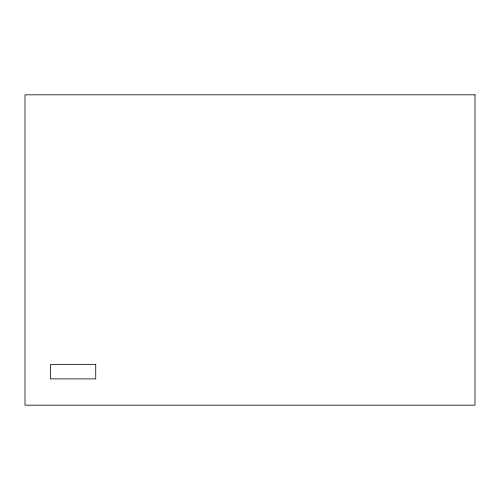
<?xml version="1.0" encoding="UTF-8"?>
<svg xmlns="http://www.w3.org/2000/svg" width="500" height="500" viewBox="0 0 500 500"><rect width="100%" height="100%" fill="white"/><g stroke="black" fill="none" stroke-linecap="round" stroke-linejoin="round"><path stroke-width="0.75" d="M475 94.825L25 94.825L25 405.175L475 405.175L475 94.825M95.738 364.606L50.425 364.606L50.425 378.888L95.738 378.888L95.738 364.606"/></g></svg>
